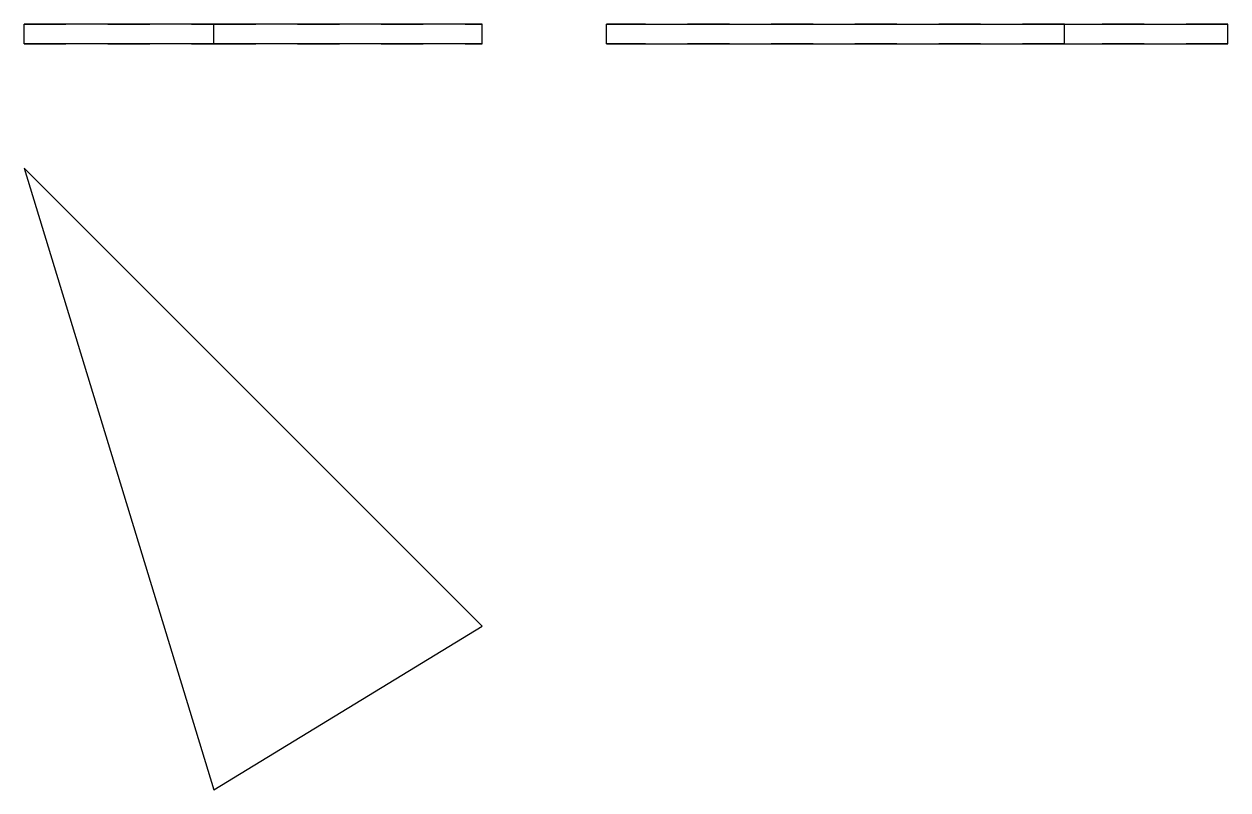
# Model space of a CAD drawing. Extents: x 0 to 2.88, y 0 to 1.83.
import ezdxf

# ---------------------------------------------------------------- set-up
doc = ezdxf.new("R2010")
doc.units = 0
doc.linetypes.add('HIDDEN', pattern=[0.074219, 0.049504, -0.024715])
for name, color, linetype in [('FRONT', 7, 'CONTINUOUS'), ('FRONT_HID', 7, 'HIDDEN'), ('LEFT', 7, 'CONTINUOUS'), ('LEFT_HID', 7, 'HIDDEN'), ('TOP', 7, 'CONTINUOUS')]:
    doc.layers.add(name, color=color, linetype=linetype)

msp = doc.modelspace()

# ---------------------------------------------------------------- linework, layer by layer
at = {"layer": 'FRONT'}
for p, q in [((0, 1.78125), (0, 1.828125)), ((1.09375, 1.828125), (0, 1.828125)), ((1.09375, 1.78125), (1.09375, 1.828125)), ((1.09375, 1.78125), (0, 1.78125))]:
    msp.add_line(p, q, dxfattribs=at)
at = {"layer": 'FRONT_HID', "linetype": 'HIDDEN'}
for p, q in [((0, 1.828125), (0.453125, 1.828125)), ((0.453125, 1.78125), (0.453125, 1.828125)), ((0.453125, 1.828125), (1.09375, 1.828125)), ((0, 1.78125), (0.453125, 1.78125)), ((0.453125, 1.78125), (1.09375, 1.78125))]:
    msp.add_line(p, q, dxfattribs=at)
at = {"layer": 'LEFT'}
for p, q in [((1.390625, 1.78125), (1.390625, 1.828125)), ((1.390625, 1.828125), (2.875, 1.828125)), ((2.875, 1.78125), (2.875, 1.828125)), ((1.390625, 1.78125), (2.875, 1.78125))]:
    msp.add_line(p, q, dxfattribs=at)
at = {"layer": 'LEFT_HID', "linetype": 'HIDDEN'}
for p, q in [((2.484375, 1.828125), (1.390625, 1.828125)), ((2.875, 1.828125), (2.484375, 1.828125)), ((2.484375, 1.78125), (2.484375, 1.828125)), ((2.484375, 1.78125), (1.390625, 1.78125)), ((2.875, 1.78125), (2.484375, 1.78125))]:
    msp.add_line(p, q, dxfattribs=at)
at = {"layer": 'TOP'}
for p, q in [((0, 1.484375), (0.453125, 0)), ((1.09375, 0.390625), (0, 1.484375)), ((0.453125, 0), (1.09375, 0.390625))]:
    msp.add_line(p, q, dxfattribs=at)

doc.saveas('drawing.dxf')
